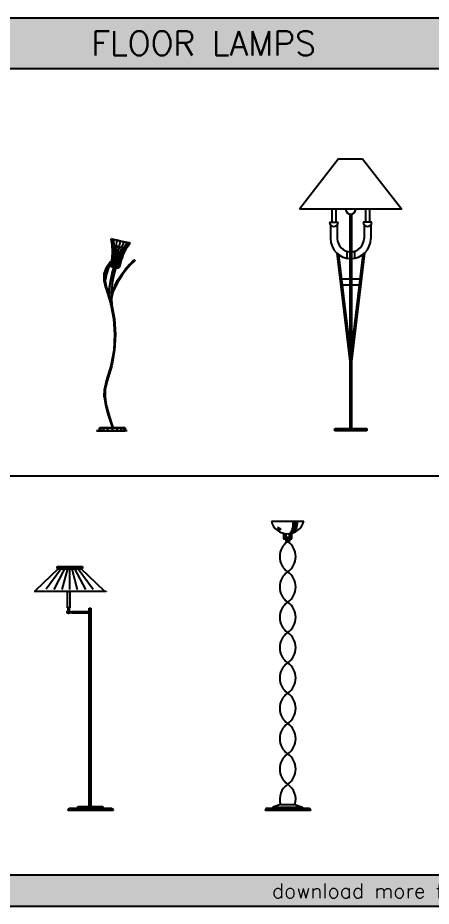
# Model space of a CAD drawing. Header units: millimetres. Extents: x 205 to 11086, y 11313 to 17168.
# Drawn here: x 4715 to 7442, y 11313 to 17168 of the extents above; entities that cross this region are included whole.
import ezdxf

# ---------------------------------------------------------------- set-up
doc = ezdxf.new("R2010")
doc.units = ezdxf.units.MM
doc.layers.add('www.cad-blocks.net', color=7, linetype='Continuous')
doc.styles.add('DIM_FONT', font='SIMPLEX.shx', dxfattribs={"width": 0.8})
doc.styles.get("Standard").update_dxf_attribs({"font": 'arial.ttf'})

# ---------------------------------------------------------------- blocks, each defined once
blk = doc.blocks.new('A$C62737E04')
for p, q in [((96.4, 1264.3), (101.2, 1263.2)), ((101.2, 1263.2), (96.4, 1264.3)), ((104, 1222.4), (96.4, 1264.3)), ((104, 1222.4), (96.4, 1264.3)), ((101.2, 1263.2), (114.8, 1260.3)), ((114.8, 1260.3), (101.2, 1263.2)), ((107.5, 1221.7), (101.2, 1263.2)), ((107.5, 1221.7), (101.2, 1263.2)), ((107.5, 1221.7), (101.2, 1263.2)), ((107.5, 1221.7), (101.2, 1263.2)), ((114.8, 1260.3), (135, 1255.9)), ((135, 1255.9), (114.8, 1260.3)), ((117.7, 1219.5), (114.8, 1260.3)), ((117.7, 1219.5), (114.8, 1260.3)), ((117.7, 1219.5), (114.8, 1260.3)), ((117.7, 1219.5), (114.8, 1260.3)), ((132.7, 1216.2), (135, 1255.9)), ((132.7, 1216.2), (135, 1255.9)), ((132.7, 1216.2), (135, 1255.9)), ((132.7, 1216.2), (135, 1255.9)), ((135, 1255.9), (158.9, 1250.7)), ((158.9, 1250.7), (135, 1255.9)), ((150.5, 1212.2), (158.9, 1250.7)), ((150.5, 1212.2), (158.9, 1250.7)), ((150.5, 1212.2), (158.9, 1250.7)), ((150.5, 1212.2), (158.9, 1250.7)), ((158.9, 1250.7), (182.8, 1245.5)), ((182.8, 1245.5), (158.9, 1250.7)), ((168.4, 1208.4), (182.8, 1245.5)), ((168.4, 1208.4), (182.8, 1245.5)), ((168.4, 1208.4), (182.8, 1245.5)), ((168.4, 1208.4), (182.8, 1245.5)), ((182.8, 1245.5), (203.1, 1241)), ((203.1, 1241), (182.8, 1245.5)), ((183.4, 1205.1), (203.1, 1241)), ((183.4, 1205.1), (203.1, 1241)), ((183.4, 1205.1), (203.1, 1241)), ((183.4, 1205.1), (203.1, 1241)), ((193.5, 1202.9), (216.6, 1238.1)), ((193.5, 1202.9), (216.6, 1238.1)), ((193.5, 1202.9), (216.6, 1238.1)), ((193.5, 1202.9), (216.6, 1238.1)), ((197.1, 1202.2), (221.4, 1237.1)), ((197.1, 1202.2), (221.4, 1237.1)), ((203.1, 1241), (216.6, 1238.1)), ((216.6, 1238.1), (203.1, 1241)), ((216.6, 1238.1), (221.4, 1237.1)), ((221.4, 1237.1), (216.6, 1238.1)), ((103.3, 1137.4), (106.3, 1179.9)), ((106.3, 1179.9), (103.3, 1137.4)), ((104, 1222.4), (107.5, 1221.7)), ((104, 1222.4), (107.5, 1221.7)), ((104, 1222.4), (107.5, 1221.7)), ((107.5, 1221.7), (104, 1222.4)), ((106.3, 1179.9), (104, 1222.4)), ((104, 1222.4), (106.3, 1179.9)), ((105.5, 1137), (109, 1179.3)), ((109, 1179.3), (105.5, 1137)), ((105.5, 1137), (109, 1179.3)), ((109, 1179.3), (105.5, 1137)), ((109, 1179.3), (106.3, 1179.9)), ((106.3, 1179.9), (109, 1179.3)), ((106.3, 1179.9), (109, 1179.3)), ((109, 1179.3), (106.3, 1179.9)), ((117.7, 1219.5), (107.5, 1221.7)), ((107.5, 1221.7), (117.7, 1219.5)), ((107.5, 1221.7), (117.7, 1219.5)), ((117.7, 1219.5), (107.5, 1221.7)), ((109, 1179.3), (107.5, 1221.7)), ((107.5, 1221.7), (109, 1179.3)), ((109, 1179.3), (107.5, 1221.7)), ((107.5, 1221.7), (109, 1179.3)), ((116.7, 1177.6), (109, 1179.3)), ((109, 1179.3), (116.7, 1177.6)), ((109, 1179.3), (116.7, 1177.6)), ((116.7, 1177.6), (109, 1179.3)), ((111.9, 1135.5), (116.7, 1177.6)), ((116.7, 1177.6), (111.9, 1135.5)), ((111.9, 1135.5), (116.7, 1177.6)), ((116.7, 1177.6), (111.9, 1135.5)), ((116.7, 1177.6), (117.7, 1219.5)), ((117.7, 1219.5), (116.7, 1177.6)), ((116.7, 1177.6), (117.7, 1219.5)), ((117.7, 1219.5), (116.7, 1177.6)), ((128.3, 1175.1), (116.7, 1177.6)), ((116.7, 1177.6), (128.3, 1175.1)), ((116.7, 1177.6), (128.3, 1175.1)), ((128.3, 1175.1), (116.7, 1177.6)), ((132.7, 1216.2), (117.7, 1219.5)), ((117.7, 1219.5), (132.7, 1216.2)), ((117.7, 1219.5), (132.7, 1216.2)), ((132.7, 1216.2), (117.7, 1219.5)), ((121.5, 1133.4), (128.3, 1175.1)), ((128.3, 1175.1), (121.5, 1133.4)), ((121.5, 1133.4), (128.3, 1175.1)), ((128.3, 1175.1), (121.5, 1133.4)), ((128.3, 1175.1), (132.7, 1216.2)), ((132.7, 1216.2), (128.3, 1175.1)), ((128.3, 1175.1), (132.7, 1216.2)), ((132.7, 1216.2), (128.3, 1175.1)), ((141.8, 1172.1), (128.3, 1175.1)), ((128.3, 1175.1), (141.8, 1172.1)), ((128.3, 1175.1), (141.8, 1172.1)), ((141.8, 1172.1), (128.3, 1175.1)), ((150.5, 1212.2), (132.7, 1216.2)), ((132.7, 1216.2), (150.5, 1212.2)), ((132.7, 1216.2), (150.5, 1212.2)), ((150.5, 1212.2), (132.7, 1216.2)), ((132.8, 1130.9), (141.8, 1172.1)), ((141.8, 1172.1), (132.8, 1130.9)), ((132.8, 1130.9), (141.8, 1172.1)), ((141.8, 1172.1), (132.8, 1130.9)), ((141.8, 1172.1), (150.5, 1212.2)), ((150.5, 1212.2), (141.8, 1172.1)), ((141.8, 1172.1), (150.5, 1212.2)), ((150.5, 1212.2), (141.8, 1172.1)), ((155.4, 1169.2), (141.8, 1172.1)), ((141.8, 1172.1), (155.4, 1169.2)), ((141.8, 1172.1), (155.4, 1169.2)), ((155.4, 1169.2), (141.8, 1172.1)), ((168.4, 1208.4), (150.5, 1212.2)), ((150.5, 1212.2), (168.4, 1208.4)), ((150.5, 1212.2), (168.4, 1208.4)), ((168.4, 1208.4), (150.5, 1212.2)), ((155.4, 1169.2), (168.4, 1208.4)), ((168.4, 1208.4), (155.4, 1169.2)), ((155.4, 1169.2), (168.4, 1208.4)), ((168.4, 1208.4), (155.4, 1169.2)), ((166.9, 1166.7), (183.4, 1205.1)), ((183.4, 1205.1), (166.9, 1166.7)), ((166.9, 1166.7), (183.4, 1205.1)), ((183.4, 1205.1), (166.9, 1166.7)), ((183.4, 1205.1), (168.4, 1208.4)), ((168.4, 1208.4), (183.4, 1205.1)), ((183.4, 1205.1), (168.4, 1208.4)), ((183.4, 1205.1), (168.4, 1208.4)), ((174.6, 1164.9), (193.5, 1202.9)), ((193.5, 1202.9), (174.6, 1164.9)), ((174.6, 1164.9), (193.5, 1202.9)), ((193.5, 1202.9), (174.6, 1164.9)), ((197.1, 1202.2), (177.3, 1164.4)), ((177.3, 1164.4), (197.1, 1202.2)), ((193.5, 1202.9), (183.4, 1205.1)), ((183.4, 1205.1), (193.5, 1202.9)), ((193.5, 1202.9), (183.4, 1205.1)), ((193.5, 1202.9), (183.4, 1205.1)), ((197.1, 1202.2), (193.5, 1202.9)), ((193.5, 1202.9), (197.1, 1202.2)), ((197.1, 1202.2), (193.5, 1202.9)), ((197.1, 1202.2), (193.5, 1202.9)), ((90.6, 1112.1), (124, 1137.1)), ((124, 1137.1), (90.6, 1112.1)), ((93.5, 1108), (125.8, 1132.1)), ((125.8, 1132.1), (93.5, 1108)), ((94.9, 1095.6), (103.3, 1137.4)), ((103.3, 1137.4), (94.9, 1095.6)), ((97.1, 1095.2), (105.5, 1137)), ((105.5, 1137), (97.1, 1095.2)), ((97.1, 1095.2), (105.5, 1137)), ((105.5, 1137), (97.1, 1095.2)), ((134.9, 1137), (101.5, 1112.1)), ((101.5, 1112.1), (134.9, 1137)), ((105.5, 1137), (103.3, 1137.4)), ((103.3, 1137.4), (105.5, 1137)), ((103.3, 1137.4), (105.5, 1137)), ((105.5, 1137), (103.3, 1137.4)), ((103.4, 1093.8), (111.9, 1135.5)), ((111.9, 1135.5), (103.4, 1093.8)), ((103.4, 1093.8), (111.9, 1135.5)), ((111.9, 1135.5), (103.4, 1093.8)), ((104.5, 1107.9), (136.7, 1132.1)), ((136.7, 1132.1), (104.5, 1107.9)), ((111.9, 1135.5), (105.5, 1137)), ((105.5, 1137), (111.9, 1135.5)), ((105.5, 1137), (111.9, 1135.5)), ((111.9, 1135.5), (105.5, 1137)), ((121.5, 1133.4), (111.9, 1135.5)), ((111.9, 1135.5), (121.5, 1133.4)), ((111.9, 1135.5), (121.5, 1133.4)), ((121.5, 1133.4), (111.9, 1135.5)), ((112.7, 1091.8), (121.5, 1133.4)), ((121.5, 1133.4), (112.7, 1091.8)), ((112.7, 1091.8), (121.5, 1133.4)), ((121.5, 1133.4), (112.7, 1091.8)), ((132.8, 1130.9), (121.5, 1133.4)), ((121.5, 1133.4), (132.8, 1130.9)), ((121.5, 1133.4), (132.8, 1130.9)), ((132.8, 1130.9), (121.5, 1133.4)), ((123.8, 1089.4), (132.8, 1130.9)), ((132.8, 1130.9), (123.8, 1089.4)), ((123.8, 1089.4), (132.8, 1130.9)), ((132.8, 1130.9), (123.8, 1089.4)), ((124, 1137.1), (164.1, 1149)), ((164.1, 1149), (124, 1137.1)), ((134.9, 1137), (124, 1137.1)), ((124, 1137.1), (134.9, 1137)), ((124, 1137.1), (125.8, 1132.1)), ((125.8, 1132.1), (124, 1137.1)), ((125.8, 1132.1), (164.4, 1143.6)), ((164.4, 1143.6), (125.8, 1132.1)), ((125.8, 1132.1), (136.7, 1132.1)), ((136.7, 1132.1), (125.8, 1132.1)), ((144.1, 1128.5), (132.8, 1130.9)), ((132.8, 1130.9), (144.1, 1128.5)), ((132.8, 1130.9), (144.1, 1128.5)), ((144.1, 1128.5), (132.8, 1130.9)), ((134.8, 1087), (144.1, 1128.5)), ((144.1, 1128.5), (134.8, 1087)), ((134.8, 1087), (144.1, 1128.5)), ((144.1, 1128.5), (134.8, 1087)), ((175, 1148.9), (134.9, 1137)), ((134.9, 1137), (175, 1148.9)), ((136.7, 1132.1), (134.9, 1137)), ((136.7, 1132.1), (134.9, 1137)), ((136.7, 1132.1), (175.3, 1143.5)), ((175.3, 1143.5), (136.7, 1132.1)), ((144.1, 1128.5), (155.4, 1169.2)), ((155.4, 1169.2), (144.1, 1128.5)), ((144.1, 1128.5), (155.4, 1169.2)), ((155.4, 1169.2), (144.1, 1128.5)), ((153.8, 1126.4), (144.1, 1128.5)), ((144.1, 1128.5), (153.8, 1126.4)), ((144.1, 1128.5), (153.8, 1126.4)), ((153.8, 1126.4), (144.1, 1128.5)), ((144.1, 1084.9), (153.8, 1126.4)), ((153.8, 1126.4), (144.1, 1084.9)), ((144.1, 1084.9), (153.8, 1126.4)), ((153.8, 1126.4), (144.1, 1084.9)), ((150.4, 1083.6), (160.1, 1125)), ((160.1, 1125), (150.4, 1083.6)), ((150.4, 1083.6), (160.1, 1125)), ((160.1, 1125), (150.4, 1083.6)), ((162.4, 1124.5), (152.6, 1083)), ((152.6, 1083), (162.4, 1124.5)), ((153.8, 1126.4), (166.9, 1166.7)), ((166.9, 1166.7), (153.8, 1126.4)), ((153.8, 1126.4), (166.9, 1166.7)), ((166.9, 1166.7), (153.8, 1126.4)), ((160.1, 1125), (153.8, 1126.4)), ((153.8, 1126.4), (160.1, 1125)), ((153.8, 1126.4), (160.1, 1125)), ((160.1, 1125), (153.8, 1126.4)), ((166.9, 1166.7), (155.4, 1169.2)), ((155.4, 1169.2), (166.9, 1166.7)), ((155.4, 1169.2), (166.9, 1166.7)), ((166.9, 1166.7), (155.4, 1169.2)), ((160.1, 1125), (174.6, 1164.9)), ((174.6, 1164.9), (160.1, 1125)), ((160.1, 1125), (174.6, 1164.9)), ((174.6, 1164.9), (160.1, 1125)), ((162.4, 1124.5), (160.1, 1125)), ((160.1, 1125), (162.4, 1124.5)), ((160.1, 1125), (162.4, 1124.5)), ((162.4, 1124.5), (160.1, 1125)), ((177.3, 1164.4), (162.4, 1124.5)), ((162.4, 1124.5), (177.3, 1164.4)), ((175, 1148.9), (164.1, 1149)), ((164.1, 1149), (175, 1148.9)), ((164.1, 1149), (164.4, 1143.6)), ((164.1, 1149), (164.4, 1143.6)), ((164.4, 1143.6), (175.3, 1143.5)), ((175.3, 1143.5), (164.4, 1143.6)), ((174.6, 1164.9), (166.9, 1166.7)), ((166.9, 1166.7), (174.6, 1164.9)), ((166.9, 1166.7), (174.6, 1164.9)), ((174.6, 1164.9), (166.9, 1166.7)), ((177.3, 1164.4), (174.6, 1164.9)), ((174.6, 1164.9), (177.3, 1164.4)), ((174.6, 1164.9), (177.3, 1164.4)), ((177.3, 1164.4), (174.6, 1164.9)), ((175.3, 1143.5), (175, 1148.9)), ((175.3, 1143.5), (175, 1148.9)), ((217.3, 1095.4), (247.7, 1125.9)), ((252.5, 1121.2), (222.4, 1090.9)), ((247.7, 1125.9), (248, 1125.6)), ((248, 1125.6), (247.7, 1125.9)), ((248, 1125.6), (248.9, 1124.7)), ((248.9, 1124.7), (248, 1125.6)), ((248.9, 1124.7), (250.1, 1123.6)), ((250.1, 1123.6), (248.9, 1124.7)), ((250.1, 1123.6), (251.3, 1122.3)), ((251.3, 1122.3), (250.1, 1123.6)), ((251.3, 1122.3), (252.1, 1121.5)), ((252.1, 1121.5), (251.3, 1122.3)), ((252.5, 1121.2), (252.1, 1121.5)), ((252.1, 1121.5), (252.5, 1121.2)), ((50, 1034.7), (65.4, 1077)), ((65.4, 1077), (50, 1034.7)), ((54.3, 1033.3), (69.3, 1074.1)), ((69.3, 1074.1), (54.3, 1033.3)), ((76.4, 1076.9), (61, 1034.6)), ((61, 1034.6), (76.4, 1076.9)), ((65.3, 1033.3), (80.2, 1074.1)), ((80.2, 1074.1), (65.3, 1033.3)), ((65.4, 1077), (90.6, 1112.1)), ((90.6, 1112.1), (65.4, 1077)), ((65.4, 1077), (69.3, 1074.1)), ((76.4, 1076.9), (65.4, 1077)), ((69.3, 1074.1), (65.4, 1077)), ((65.4, 1077), (76.4, 1076.9)), ((69.3, 1074.1), (93.5, 1108)), ((93.5, 1108), (69.3, 1074.1)), ((69.3, 1074.1), (80.2, 1074.1)), ((80.2, 1074.1), (69.3, 1074.1)), ((101.5, 1112.1), (76.4, 1076.9)), ((76.4, 1076.9), (101.5, 1112.1)), ((80.2, 1074.1), (76.4, 1076.9)), ((76.4, 1076.9), (80.2, 1074.1)), ((80.2, 1074.1), (104.5, 1107.9)), ((104.5, 1107.9), (80.2, 1074.1)), ((90.6, 1112.1), (93.5, 1108)), ((101.5, 1112.1), (90.6, 1112.1)), ((93.5, 1108), (90.6, 1112.1)), ((90.6, 1112.1), (101.5, 1112.1)), ((93.5, 1108), (104.5, 1107.9)), ((104.5, 1107.9), (93.5, 1108)), ((94.7, 1090.7), (94.9, 1095.6)), ((94.9, 1095.6), (94.7, 1090.7)), ((96.7, 1090.3), (94.7, 1090.7)), ((96.2, 1086.2), (94.7, 1090.7)), ((94.7, 1090.7), (96.7, 1090.3)), ((94.7, 1090.7), (96.7, 1090.3)), ((94.7, 1090.7), (96.2, 1086.2)), ((96.7, 1090.3), (94.7, 1090.7)), ((97.1, 1095.2), (94.9, 1095.6)), ((94.9, 1095.6), (97.1, 1095.2)), ((94.9, 1095.6), (97.1, 1095.2)), ((97.1, 1095.2), (94.9, 1095.6)), ((98.2, 1085.7), (96.2, 1086.2)), ((99.5, 1082.5), (96.2, 1086.2)), ((96.2, 1086.2), (98.2, 1085.7)), ((96.2, 1086.2), (98.2, 1085.7)), ((96.2, 1086.2), (99.5, 1082.5)), ((98.2, 1085.7), (96.2, 1086.2)), ((96.7, 1090.3), (97.1, 1095.2)), ((97.1, 1095.2), (96.7, 1090.3)), ((96.7, 1090.3), (97.1, 1095.2)), ((97.1, 1095.2), (96.7, 1090.3)), ((102.9, 1089), (96.7, 1090.3)), ((98.2, 1085.7), (96.7, 1090.3)), ((96.7, 1090.3), (102.9, 1089)), ((96.7, 1090.3), (98.2, 1085.7)), ((98.2, 1085.7), (96.7, 1090.3)), ((96.7, 1090.3), (102.9, 1089)), ((96.7, 1090.3), (98.2, 1085.7)), ((102.9, 1089), (96.7, 1090.3)), ((103.4, 1093.8), (97.1, 1095.2)), ((97.1, 1095.2), (103.4, 1093.8)), ((97.1, 1095.2), (103.4, 1093.8)), ((103.4, 1093.8), (97.1, 1095.2)), ((103.8, 1084.5), (98.2, 1085.7)), ((101.2, 1082.2), (98.2, 1085.7)), ((98.2, 1085.7), (103.8, 1084.5)), ((98.2, 1085.7), (101.2, 1082.2)), ((101.2, 1082.2), (98.2, 1085.7)), ((98.2, 1085.7), (103.8, 1084.5)), ((98.2, 1085.7), (101.2, 1082.2)), ((103.8, 1084.5), (98.2, 1085.7)), ((101.2, 1082.2), (99.5, 1082.5)), ((104, 1080.6), (99.5, 1082.5)), ((99.5, 1082.5), (101.2, 1082.2)), ((99.5, 1082.5), (101.2, 1082.2)), ((99.5, 1082.5), (104, 1080.6)), ((101.2, 1082.2), (99.5, 1082.5)), ((106, 1081.2), (101.2, 1082.2)), ((105.3, 1080.2), (101.2, 1082.2)), ((101.2, 1082.2), (106, 1081.2)), ((101.2, 1082.2), (105.3, 1080.2)), ((105.3, 1080.2), (101.2, 1082.2)), ((101.2, 1082.2), (106, 1081.2)), ((101.2, 1082.2), (105.3, 1080.2)), ((106, 1081.2), (101.2, 1082.2)), ((104.5, 1107.9), (101.5, 1112.1)), ((104.5, 1107.9), (101.5, 1112.1)), ((102.9, 1089), (103.4, 1093.8)), ((103.4, 1093.8), (102.9, 1089)), ((102.9, 1089), (103.4, 1093.8)), ((103.4, 1093.8), (102.9, 1089)), ((112, 1087), (102.9, 1089)), ((102.9, 1089), (112, 1087)), ((102.9, 1089), (112, 1087)), ((112, 1087), (102.9, 1089)), ((103.8, 1084.5), (102.9, 1089)), ((102.9, 1089), (103.8, 1084.5)), ((103.8, 1084.5), (102.9, 1089)), ((102.9, 1089), (103.8, 1084.5)), ((112.7, 1091.8), (103.4, 1093.8)), ((103.4, 1093.8), (112.7, 1091.8)), ((103.4, 1093.8), (112.7, 1091.8)), ((112.7, 1091.8), (103.4, 1093.8)), ((112.1, 1082.7), (103.8, 1084.5)), ((103.8, 1084.5), (112.1, 1082.7)), ((103.8, 1084.5), (112.1, 1082.7)), ((112.1, 1082.7), (103.8, 1084.5)), ((106, 1081.2), (103.8, 1084.5)), ((103.8, 1084.5), (106, 1081.2)), ((106, 1081.2), (103.8, 1084.5)), ((103.8, 1084.5), (106, 1081.2)), ((104, 1080.6), (121.2, 1077.4)), ((105.3, 1080.2), (104, 1080.6)), ((105.3, 1080.2), (104, 1080.6)), ((104, 1080.6), (105.3, 1080.2)), ((105.3, 1080.2), (104, 1080.6)), ((104.1, 1039.6), (119.5, 1092.4)), ((119.5, 1092.4), (104.1, 1039.6)), ((104.9, 1039.5), (120.5, 1092.1)), ((120.5, 1092.1), (104.9, 1039.5)), ((104.9, 1039.5), (120.5, 1092.1)), ((120.5, 1092.1), (104.9, 1039.5)), ((105.3, 1080.2), (121.2, 1077.4)), ((105.3, 1080.2), (121.2, 1077.4)), ((109, 1079.5), (105.3, 1080.2)), ((109, 1079.5), (105.3, 1080.2)), ((105.3, 1080.2), (109, 1079.5)), ((109, 1079.5), (105.3, 1080.2)), ((112.9, 1079.6), (106, 1081.2)), ((106, 1081.2), (112.9, 1079.6)), ((106, 1081.2), (112.9, 1079.6)), ((112.9, 1079.6), (106, 1081.2)), ((109, 1079.5), (106, 1081.2)), ((106, 1081.2), (109, 1079.5)), ((109, 1079.5), (106, 1081.2)), ((106, 1081.2), (109, 1079.5)), ((107.4, 1039), (122.8, 1091.4)), ((122.8, 1091.4), (107.4, 1039)), ((107.4, 1039), (122.8, 1091.4)), ((122.8, 1091.4), (107.4, 1039)), ((114.5, 1078.3), (109, 1079.5)), ((109, 1079.5), (121.2, 1077.4)), ((114.5, 1078.3), (109, 1079.5)), ((109, 1079.5), (121.2, 1077.4)), ((109, 1079.5), (114.5, 1078.3)), ((114.5, 1078.3), (109, 1079.5)), ((110.6, 1038.3), (126, 1090.5)), ((126, 1090.5), (110.6, 1038.3)), ((110.6, 1038.3), (126, 1090.5)), ((126, 1090.5), (110.6, 1038.3)), ((112, 1087), (112.7, 1091.8)), ((112.7, 1091.8), (112, 1087)), ((112, 1087), (112.7, 1091.8)), ((112.7, 1091.8), (112, 1087)), ((122.8, 1084.6), (112, 1087)), ((112.1, 1082.7), (112, 1087)), ((112, 1087), (122.8, 1084.6)), ((112, 1087), (112.1, 1082.7)), ((112.1, 1082.7), (112, 1087)), ((112, 1087), (122.8, 1084.6)), ((112, 1087), (112.1, 1082.7)), ((122.8, 1084.6), (112, 1087)), ((121.8, 1080.6), (112.1, 1082.7)), ((112.9, 1079.6), (112.1, 1082.7)), ((112.1, 1082.7), (121.8, 1080.6)), ((112.1, 1082.7), (112.9, 1079.6)), ((112.9, 1079.6), (112.1, 1082.7)), ((112.1, 1082.7), (121.8, 1080.6)), ((112.1, 1082.7), (112.9, 1079.6)), ((121.8, 1080.6), (112.1, 1082.7)), ((123.8, 1089.4), (112.7, 1091.8)), ((112.7, 1091.8), (123.8, 1089.4)), ((112.7, 1091.8), (123.8, 1089.4)), ((123.8, 1089.4), (112.7, 1091.8)), ((121.2, 1077.9), (112.9, 1079.6)), ((114.5, 1078.3), (112.9, 1079.6)), ((112.9, 1079.6), (121.2, 1077.9)), ((112.9, 1079.6), (114.5, 1078.3)), ((114.5, 1078.3), (112.9, 1079.6)), ((112.9, 1079.6), (121.2, 1077.9)), ((112.9, 1079.6), (114.5, 1078.3)), ((121.2, 1077.9), (112.9, 1079.6)), ((113.9, 1037.5), (129.2, 1089.5)), ((129.2, 1089.5), (113.9, 1037.5)), ((113.9, 1037.5), (129.2, 1089.5)), ((129.2, 1089.5), (113.9, 1037.5)), ((121, 1076.8), (114.5, 1078.3)), ((121.2, 1077.4), (114.5, 1078.3)), ((114.5, 1078.3), (121, 1076.8)), ((114.5, 1078.3), (121.2, 1077.4)), ((114.5, 1078.3), (121, 1076.8)), ((121, 1076.8), (114.5, 1078.3)), ((131.6, 1088.8), (116.3, 1037)), ((116.3, 1037), (131.6, 1088.8)), ((131.6, 1088.8), (116.3, 1037)), ((116.3, 1037), (131.6, 1088.8)), ((117.2, 1036.8), (132.4, 1088.5)), ((132.4, 1088.5), (117.2, 1036.8)), ((119.5, 1092.4), (120.5, 1092.1)), ((120.5, 1092.1), (119.5, 1092.4)), ((120.5, 1092.1), (122.8, 1091.4)), ((122.8, 1091.4), (120.5, 1092.1)), ((121, 1076.8), (121.2, 1077.9)), ((121.2, 1077.9), (121, 1076.8)), ((121, 1076.8), (121.2, 1077.9)), ((121.2, 1077.9), (121, 1076.8)), ((121, 1076.8), (121.2, 1077.4)), ((121.2, 1077.4), (121, 1076.8)), ((121.2, 1077.4), (121, 1076.8)), ((127.5, 1075.5), (121, 1076.8)), ((121, 1076.8), (127.5, 1075.5)), ((121, 1076.8), (127.5, 1075.5)), ((127.5, 1075.5), (121, 1076.8)), ((121.2, 1077.9), (121.8, 1080.6)), ((121.8, 1080.6), (121.2, 1077.9)), ((121.2, 1077.9), (121.8, 1080.6)), ((121.8, 1080.6), (121.2, 1077.9)), ((121.2, 1077.9), (121.2, 1077.4)), ((121.2, 1077.9), (121.2, 1077.4)), ((129.5, 1076), (121.2, 1077.9)), ((121.2, 1077.9), (129.5, 1076)), ((121.2, 1077.9), (129.5, 1076)), ((129.5, 1076), (121.2, 1077.9)), ((136.8, 1073.4), (121.2, 1077.4)), ((133, 1074.2), (121.2, 1077.4)), ((127.5, 1075.5), (121.2, 1077.4)), ((121.2, 1077.4), (127.5, 1075.5)), ((133, 1074.2), (121.2, 1077.4)), ((136.8, 1073.4), (121.2, 1077.4)), ((138, 1073.2), (121.2, 1077.4)), ((121.8, 1080.6), (122.8, 1084.6)), ((122.8, 1084.6), (121.8, 1080.6)), ((121.8, 1080.6), (122.8, 1084.6)), ((122.8, 1084.6), (121.8, 1080.6)), ((131.7, 1078.5), (121.8, 1080.6)), ((121.8, 1080.6), (131.7, 1078.5)), ((121.8, 1080.6), (131.7, 1078.5)), ((131.7, 1078.5), (121.8, 1080.6)), ((122.8, 1091.4), (126, 1090.5)), ((126, 1090.5), (122.8, 1091.4)), ((122.8, 1084.6), (123.8, 1089.4)), ((123.8, 1089.4), (122.8, 1084.6)), ((122.8, 1084.6), (123.8, 1089.4)), ((123.8, 1089.4), (122.8, 1084.6)), ((133.4, 1082.3), (122.8, 1084.6)), ((122.8, 1084.6), (133.4, 1082.3)), ((122.8, 1084.6), (133.4, 1082.3)), ((133.4, 1082.3), (122.8, 1084.6)), ((134.8, 1087), (123.8, 1089.4)), ((123.8, 1089.4), (134.8, 1087)), ((123.8, 1089.4), (134.8, 1087)), ((134.8, 1087), (123.8, 1089.4)), ((126, 1090.5), (129.2, 1089.5)), ((129.2, 1089.5), (126, 1090.5)), ((127.5, 1075.5), (129.5, 1076)), ((129.5, 1076), (127.5, 1075.5)), ((127.5, 1075.5), (129.5, 1076)), ((129.5, 1076), (127.5, 1075.5)), ((133, 1074.2), (127.5, 1075.5)), ((127.5, 1075.5), (133, 1074.2)), ((127.5, 1075.5), (133, 1074.2)), ((127.5, 1075.5), (133, 1074.2)), ((129.2, 1089.5), (131.6, 1088.8)), ((131.6, 1088.8), (129.2, 1089.5)), ((129.5, 1076), (131.7, 1078.5)), ((131.7, 1078.5), (129.5, 1076)), ((129.5, 1076), (131.7, 1078.5)), ((131.7, 1078.5), (129.5, 1076)), ((136.5, 1074.5), (129.5, 1076)), ((129.5, 1076), (136.5, 1074.5)), ((129.5, 1076), (136.5, 1074.5)), ((136.5, 1074.5), (129.5, 1076)), ((132.4, 1088.5), (131.6, 1088.8)), ((131.6, 1088.8), (132.4, 1088.5)), ((131.7, 1078.5), (133.4, 1082.3)), ((133.4, 1082.3), (131.7, 1078.5)), ((131.7, 1078.5), (133.4, 1082.3)), ((133.4, 1082.3), (131.7, 1078.5)), ((140, 1076.6), (131.7, 1078.5)), ((131.7, 1078.5), (140, 1076.6)), ((131.7, 1078.5), (140, 1076.6)), ((140, 1076.6), (131.7, 1078.5)), ((133, 1074.2), (136.5, 1074.5)), ((136.5, 1074.5), (133, 1074.2)), ((133, 1074.2), (136.5, 1074.5)), ((136.5, 1074.5), (133, 1074.2)), ((136.8, 1073.4), (133, 1074.2)), ((133, 1074.2), (136.8, 1073.4)), ((133, 1074.2), (136.8, 1073.4)), ((133, 1074.2), (136.8, 1073.4)), ((133.4, 1082.3), (134.8, 1087)), ((134.8, 1087), (133.4, 1082.3)), ((133.4, 1082.3), (134.8, 1087)), ((134.8, 1087), (133.4, 1082.3)), ((142.6, 1080.3), (133.4, 1082.3)), ((133.4, 1082.3), (142.6, 1080.3)), ((133.4, 1082.3), (142.6, 1080.3)), ((142.6, 1080.3), (133.4, 1082.3)), ((144.1, 1084.9), (134.8, 1087)), ((134.8, 1087), (144.1, 1084.9)), ((134.8, 1087), (144.1, 1084.9)), ((144.1, 1084.9), (134.8, 1087)), ((136.5, 1074.5), (140, 1076.6)), ((140, 1076.6), (136.5, 1074.5)), ((136.5, 1074.5), (140, 1076.6)), ((140, 1076.6), (136.5, 1074.5)), ((141.3, 1073.5), (136.5, 1074.5)), ((136.5, 1074.5), (141.3, 1073.5)), ((136.5, 1074.5), (141.3, 1073.5)), ((141.3, 1073.5), (136.5, 1074.5)), ((136.5, 1074.5), (136.8, 1073.4)), ((136.8, 1073.4), (141.3, 1073.5)), ((141.3, 1073.5), (136.8, 1073.4)), ((136.8, 1073.4), (141.3, 1073.5)), ((141.3, 1073.5), (136.8, 1073.4)), ((138, 1073.2), (136.8, 1073.4)), ((136.8, 1073.4), (138, 1073.2)), ((136.8, 1073.4), (138, 1073.2)), ((136.8, 1073.4), (138, 1073.2)), ((142.9, 1073.1), (138, 1073.2)), ((138, 1073.2), (142.9, 1073.1)), ((140, 1076.6), (142.6, 1080.3)), ((142.6, 1080.3), (140, 1076.6)), ((140, 1076.6), (142.6, 1080.3)), ((142.6, 1080.3), (140, 1076.6)), ((145.5, 1075.5), (140, 1076.6)), ((140, 1076.6), (145.5, 1075.5)), ((140, 1076.6), (145.5, 1075.5)), ((145.5, 1075.5), (140, 1076.6)), ((141.3, 1073.5), (145.5, 1075.5)), ((145.5, 1075.5), (141.3, 1073.5)), ((141.3, 1073.5), (145.5, 1075.5)), ((145.5, 1075.5), (141.3, 1073.5)), ((142.9, 1073.1), (141.3, 1073.5)), ((141.3, 1073.5), (142.9, 1073.1)), ((141.3, 1073.5), (142.9, 1073.1)), ((142.9, 1073.1), (141.3, 1073.5)), ((142.6, 1080.3), (144.1, 1084.9)), ((144.1, 1084.9), (142.6, 1080.3)), ((142.6, 1080.3), (144.1, 1084.9)), ((144.1, 1084.9), (142.6, 1080.3)), ((148.7, 1079), (142.6, 1080.3)), ((142.6, 1080.3), (148.7, 1079)), ((142.6, 1080.3), (148.7, 1079)), ((148.7, 1079), (142.6, 1080.3)), ((147.4, 1075.1), (142.9, 1073.1)), ((142.9, 1073.1), (147.4, 1075.1)), ((150.4, 1083.6), (144.1, 1084.9)), ((144.1, 1084.9), (150.4, 1083.6)), ((144.1, 1084.9), (150.4, 1083.6)), ((150.4, 1083.6), (144.1, 1084.9)), ((145.5, 1075.5), (148.7, 1079)), ((148.7, 1079), (145.5, 1075.5)), ((145.5, 1075.5), (148.7, 1079)), ((148.7, 1079), (145.5, 1075.5)), ((147.4, 1075.1), (145.5, 1075.5)), ((145.5, 1075.5), (147.4, 1075.1)), ((145.5, 1075.5), (147.4, 1075.1)), ((147.4, 1075.1), (145.5, 1075.5)), ((150.9, 1078.5), (147.4, 1075.1)), ((147.4, 1075.1), (150.9, 1078.5)), ((148.7, 1079), (150.4, 1083.6)), ((150.4, 1083.6), (148.7, 1079)), ((148.7, 1079), (150.4, 1083.6)), ((150.4, 1083.6), (148.7, 1079)), ((150.9, 1078.5), (148.7, 1079)), ((148.7, 1079), (150.9, 1078.5)), ((148.7, 1079), (150.9, 1078.5)), ((150.9, 1078.5), (148.7, 1079)), ((152.6, 1083), (150.4, 1083.6)), ((150.4, 1083.6), (152.6, 1083)), ((150.4, 1083.6), (152.6, 1083)), ((152.6, 1083), (150.4, 1083.6)), ((152.6, 1083), (150.9, 1078.5)), ((150.9, 1078.5), (152.6, 1083)), ((163.3, 1028.2), (189.3, 1062.6)), ((194.1, 1059), (168.9, 1024.6)), ((217.3, 1095.4), (189.1, 1062.7)), ((222.4, 1090.9), (194.5, 1058.7)), ((51.8, 988.1), (50, 1034.7)), ((50, 1034.7), (54.3, 1033.3)), ((61, 1034.6), (50, 1034.7)), ((50, 1034.7), (51.8, 988.1)), ((54.3, 1033.3), (50, 1034.7)), ((50, 1034.7), (61, 1034.6)), ((61, 1034.6), (51.8, 988.1)), ((51.8, 988.1), (61, 1034.6)), ((57.1, 988.3), (54.3, 1033.3)), ((54.3, 1033.3), (65.3, 1033.3)), ((54.3, 1033.3), (57.1, 988.3)), ((65.3, 1033.3), (54.3, 1033.3)), ((57.2, 988.3), (65.3, 1033.3)), ((65.3, 1033.3), (57.2, 988.3)), ((65.3, 1033.3), (61, 1034.6)), ((61, 1034.6), (65.3, 1033.3)), ((92.5, 986), (104.1, 1039.6)), ((104.1, 1039.6), (92.5, 986)), ((93.4, 985.8), (104.9, 1039.5)), ((104.9, 1039.5), (93.4, 985.8)), ((93.4, 985.8), (104.9, 1039.5)), ((104.9, 1039.5), (93.4, 985.8)), ((95.8, 985.5), (107.4, 1039)), ((107.4, 1039), (95.8, 985.5)), ((95.8, 985.5), (107.4, 1039)), ((107.4, 1039), (95.8, 985.5)), ((99.1, 985.1), (110.6, 1038.3)), ((110.6, 1038.3), (99.1, 985.1)), ((99.1, 985.1), (110.6, 1038.3)), ((110.6, 1038.3), (99.1, 985.1)), ((102.4, 984.5), (113.9, 1037.5)), ((113.9, 1037.5), (102.4, 984.5)), ((102.4, 984.5), (113.9, 1037.5)), ((113.9, 1037.5), (102.4, 984.5)), ((104.1, 1039.6), (104.9, 1039.5)), ((104.9, 1039.5), (104.1, 1039.6)), ((104.9, 1039.5), (104.1, 1039.6)), ((104.9, 1039.5), (104.1, 1039.6)), ((104.1, 1039.6), (104.9, 1039.5)), ((104.1, 1039.6), (104.9, 1039.5)), ((104.9, 1039.5), (107.4, 1039)), ((107.4, 1039), (104.9, 1039.5)), ((107.4, 1039), (104.9, 1039.5)), ((104.9, 1039.5), (107.4, 1039)), ((116.3, 1037), (104.9, 984.2)), ((104.9, 984.2), (116.3, 1037)), ((116.3, 1037), (104.9, 984.2)), ((104.9, 984.2), (116.3, 1037)), ((105.8, 984.1), (117.2, 1036.8)), ((117.2, 1036.8), (105.8, 984.1)), ((107.4, 1039), (110.6, 1038.3)), ((110.6, 1038.3), (107.4, 1039)), ((110.6, 1038.3), (107.4, 1039)), ((107.4, 1039), (110.6, 1038.3)), ((110.6, 1038.3), (113.9, 1037.5)), ((113.9, 1037.5), (110.6, 1038.3)), ((113.9, 1037.5), (110.6, 1038.3)), ((110.6, 1038.3), (113.9, 1037.5)), ((113.9, 1037.5), (116.3, 1037)), ((116.3, 1037), (113.9, 1037.5)), ((113.9, 1037.5), (116.3, 1037)), ((113.9, 1037.5), (116.3, 1037)), ((117.2, 1036.8), (116.3, 1037)), ((116.3, 1037), (117.2, 1036.8)), ((116.3, 1037), (117.2, 1036.8)), ((116.3, 1037), (117.2, 1036.8)), ((117.2, 1036.8), (116.3, 1037)), ((139.9, 992), (163.3, 1028.2)), ((168.9, 1024.6), (145.8, 988.7)), ((57.2, 988.3), (51.8, 988.1)), ((51.8, 988.1), (57.1, 988.3)), ((57.2, 988.3), (51.8, 988.1)), ((57.1, 988.3), (51.8, 988.1)), ((51.8, 988.1), (62, 940.4)), ((62, 940.3), (51.8, 988.1)), ((62, 940.4), (51.8, 988.1)), ((51.8, 988.1), (62, 940.3)), ((67.2, 941.7), (57.1, 988.3)), ((57.1, 988.3), (67.2, 941.7)), ((57.1, 988.3), (57.2, 988.3)), ((57.1, 988.3), (57.2, 988.3)), ((57.2, 988.3), (57.1, 988.3)), ((57.2, 988.3), (57.1, 988.3)), ((67.2, 941.7), (57.2, 988.3)), ((57.2, 988.3), (67.2, 941.7)), ((62, 940.3), (93.8, 840.2)), ((67.2, 941.7), (99, 841.6)), ((84.9, 931.6), (92.5, 986)), ((92.5, 986), (84.9, 931.6)), ((92.5, 986), (93.4, 985.8)), ((93.4, 985.8), (92.5, 986)), ((93.4, 985.8), (92.5, 986)), ((93.4, 985.8), (92.5, 986)), ((92.5, 986), (93.4, 985.8)), ((92.5, 986), (93.4, 985.8)), ((93.4, 985.8), (95.8, 985.5)), ((95.8, 985.5), (93.4, 985.8)), ((95.8, 985.5), (93.4, 985.8)), ((93.4, 985.8), (95.8, 985.5)), ((95.8, 985.5), (99.1, 985.1)), ((99.1, 985.1), (95.8, 985.5)), ((99.1, 985.1), (95.8, 985.5)), ((95.8, 985.5), (99.1, 985.1)), ((105.8, 984.1), (98.3, 930.6)), ((99.1, 985.1), (102.4, 984.5)), ((102.4, 984.5), (99.1, 985.1)), ((102.4, 984.5), (99.1, 985.1)), ((99.1, 985.1), (102.4, 984.5)), ((119.1, 954.2), (101, 914.6)), ((102.4, 984.5), (104.9, 984.2)), ((104.9, 984.2), (102.4, 984.5)), ((102.4, 984.5), (104.9, 984.2)), ((102.4, 984.5), (104.9, 984.2)), ((105.8, 984.1), (104.9, 984.2)), ((104.9, 984.2), (105.8, 984.1)), ((104.9, 984.2), (105.8, 984.1)), ((104.9, 984.2), (105.8, 984.1)), ((105.8, 984.1), (104.9, 984.2)), ((125.2, 951.4), (107.6, 913.1)), ((119.1, 954.2), (139.9, 992)), ((145.8, 988.7), (125.2, 951.4)), ((84.9, 931.6), (81.3, 877.2)), ((101, 914.6), (91.8, 871.7)), ((98.3, 930.6), (94.6, 876.3)), ((107.6, 913.1), (98.4, 872.5)), ((82.1, 877.1), (81.3, 877.2)), ((82.1, 877.1), (81.3, 877.2)), ((81.3, 877.2), (82.1, 877.1)), ((81.3, 877.2), (82.1, 877.1)), ((84.6, 877), (82.1, 877.1)), ((82.1, 877.1), (84.6, 877)), ((87.9, 876.8), (84.6, 877)), ((84.6, 877), (87.9, 876.8)), ((91.2, 876.5), (87.9, 876.8)), ((87.9, 876.8), (91.2, 876.5)), ((93.7, 876.4), (91.2, 876.5)), ((91.2, 876.5), (93.7, 876.4)), ((96, 829.2), (91.8, 871.7)), ((91.8, 871.7), (96, 829.2)), ((93.7, 876.4), (94.6, 876.3)), ((93.7, 876.4), (94.6, 876.3)), ((94.6, 876.3), (93.7, 876.4)), ((93.8, 840.2), (113, 738.1)), ((93.9, 840.2), (93.8, 840.2)), ((93.9, 840.2), (93.8, 840.2)), ((93.8, 840.2), (93.9, 840.2)), ((98.4, 872.5), (102.6, 830)), ((99, 841.6), (118.4, 738.7)), ((99, 841.6), (99.1, 841.6)), ((99, 841.6), (99.1, 841.6)), ((99.1, 841.6), (99, 841.6)), ((99.1, 841.6), (99, 841.6)), ((113, 738.1), (119.8, 634.7)), ((118.4, 738.7), (125.1, 634.7)), ((119.8, 634.7), (113.9, 531.3)), ((125.1, 634.7), (119.2, 530.6)), ((113.9, 531.3), (95.6, 429)), ((119.2, 530.6), (100.8, 427.7)), ((95.6, 429), (64.6, 328.7)), ((100.8, 427.7), (69.8, 327.2)), ((64.6, 328.7), (52.2, 276.6)), ((69.8, 327.2), (57.4, 276)), ((51.3, 223.3), (52.2, 276.6)), ((52.2, 276.6), (51.3, 223.3)), ((56.6, 223.6), (57.4, 276)), ((57.4, 276), (56.6, 223.6)), ((51.3, 223.3), (59.4, 169.5)), ((56.6, 223.6), (64.6, 170.6)), ((59.4, 169.5), (73.4, 115.7)), ((64.6, 170.6), (78.5, 117.2)), ((78.5, 117.2), (95.6, 64)), ((73.4, 115.7), (90.5, 62.3)), ((90.5, 62.3), (107.9, 10)), ((95.6, 64), (113, 11.6)), ((0, 0), (97.4, 0)), ((201.9, 0), (0, 0)), ((16.4, 0), (16.2, 0)), ((16.2, 0), (16.4, 0)), ((16.9, 0), (16.4, 0)), ((16.4, 0), (16.9, 0)), ((17.9, 0), (16.9, 0)), ((16.9, 0), (17.9, 0)), ((19.3, 0), (17.9, 0)), ((17.9, 0), (19.3, 0)), ((21, 0), (19.3, 0)), ((19.3, 0), (21, 0)), ((23.1, 0), (21, 0)), ((21, 0), (23.1, 0)), ((21.3, 0), (21.3, 20)), ((21.3, 0), (21.3, 20)), ((27.6, 20), (21.3, 20)), ((27.6, 20), (21.3, 20)), ((27.6, 20), (21.3, 20)), ((21.3, 20), (27.6, 20)), ((27.6, 0), (21.3, 0)), ((27.6, 0), (21.3, 0)), ((21.3, 0), (27.6, 0)), ((27.6, 0), (21.3, 0)), ((25.5, 0), (23.1, 0)), ((23.1, 0), (25.5, 0)), ((28.3, 0), (25.5, 0)), ((25.5, 0), (28.3, 0)), ((45.7, 20), (27.6, 20)), ((27.6, 20), (45.7, 20)), ((45.7, 20), (27.6, 20)), ((27.6, 20), (45.7, 20)), ((27.6, 0), (27.6, 20)), ((27.6, 20), (27.6, 0)), ((27.6, 0), (27.6, 20)), ((27.6, 0), (27.6, 20)), ((45.7, 0), (27.6, 0)), ((27.6, 0), (45.7, 0)), ((27.6, 0), (45.7, 0)), ((45.7, 0), (27.6, 0)), ((31.5, 0), (28.3, 0)), ((28.3, 0), (31.5, 0)), ((34.9, 0), (31.5, 0)), ((31.5, 0), (34.9, 0)), ((38.7, 0), (34.9, 0)), ((34.9, 0), (38.7, 0)), ((42.7, 0), (38.7, 0)), ((38.7, 0), (42.7, 0)), ((47, 0), (42.7, 0)), ((42.7, 0), (47, 0)), ((72.9, 20), (45.7, 20)), ((72.9, 20), (45.7, 20)), ((72.9, 20), (45.7, 20)), ((45.7, 20), (72.9, 20)), ((45.7, 0), (45.7, 20)), ((45.7, 20), (45.7, 0)), ((45.7, 0), (45.7, 20)), ((45.7, 20), (45.7, 0)), ((72.9, 0), (45.7, 0)), ((72.9, 0), (45.7, 0)), ((45.7, 0), (72.9, 0)), ((72.9, 0), (45.7, 0)), ((51.5, 0), (47, 0)), ((47, 0), (51.5, 0)), ((56.3, 0), (51.5, 0)), ((51.5, 0), (56.3, 0)), ((61.3, 0), (56.3, 0)), ((56.3, 0), (61.3, 0)), ((66.5, 0), (61.3, 0)), ((61.3, 0), (66.5, 0)), ((71.7, 0), (66.5, 0)), ((66.5, 0), (71.7, 0)), ((77.2, 0), (71.7, 0)), ((71.7, 0), (77.2, 0)), ((72.9, 0), (72.9, 20)), ((72.9, 0), (72.9, 20)), ((72.9, 0), (72.9, 20)), ((72.9, 20), (72.9, 0)), ((72.9, 20), (104.9, 20)), ((72.9, 20), (104.9, 20)), ((104.9, 20), (72.9, 20)), ((72.9, 20), (104.9, 20)), ((72.9, 0), (104.9, 0)), ((72.9, 0), (104.9, 0)), ((72.9, 0), (104.9, 0)), ((104.9, 0), (72.9, 0)), ((82.7, 0), (77.2, 0)), ((77.2, 0), (82.7, 0)), ((88.3, 0), (82.7, 0)), ((82.7, 0), (88.3, 0)), ((94, 0), (88.3, 0)), ((88.3, 0), (94, 0)), ((99.7, 0), (94, 0)), ((94, 0), (99.7, 0)), ((105.4, 0), (99.7, 0)), ((99.7, 0), (105.4, 0)), ((137, 20), (104.9, 20)), ((137, 20), (104.9, 20)), ((137, 20), (104.9, 20)), ((104.9, 20), (137, 20)), ((104.9, 0), (104.9, 20)), ((104.9, 20), (104.9, 0)), ((104.9, 0), (104.9, 20)), ((104.9, 20), (104.9, 0)), ((137, 0), (104.9, 0)), ((137, 0), (104.9, 0)), ((104.9, 0), (137, 0)), ((137, 0), (104.9, 0)), ((111.1, 0), (105.4, 0)), ((105.4, 0), (111.1, 0)), ((113.1, 11.6), (107.9, 10)), ((107.9, 10), (113, 11.6)), ((113.1, 11.6), (107.9, 10)), ((113, 11.6), (107.9, 10)), ((116.7, 0), (111.1, 0)), ((111.1, 0), (116.7, 0)), ((113, 11.6), (113.1, 11.6)), ((113, 11.6), (113.1, 11.6)), ((113, 11.6), (113.1, 11.6)), ((113.1, 11.6), (113, 11.6)), ((113.1, 11.6), (113, 11.6)), ((122.3, 0), (116.7, 0)), ((116.7, 0), (122.3, 0)), ((127.7, 0), (122.3, 0)), ((122.3, 0), (127.7, 0)), ((133, 0), (127.7, 0)), ((127.7, 0), (133, 0)), ((138.2, 0), (133, 0)), ((133, 0), (138.2, 0)), ((137, 20), (164.1, 20)), ((137, 20), (164.1, 20)), ((164.1, 20), (137, 20)), ((137, 20), (164.1, 20)), ((137, 0), (137, 20)), ((137, 20), (137, 0)), ((137, 0), (137, 20)), ((137, 0), (137, 20)), ((137, 0), (164.1, 0)), ((137, 0), (164.1, 0)), ((137, 0), (164.1, 0)), ((164.1, 0), (137, 0)), ((143.2, 0), (138.2, 0)), ((138.2, 0), (143.2, 0)), ((148, 0), (143.2, 0)), ((143.2, 0), (148, 0)), ((152.5, 0), (148, 0)), ((148, 0), (152.5, 0)), ((156.8, 0), (152.5, 0)), ((152.5, 0), (156.8, 0)), ((160.8, 0), (156.8, 0)), ((156.8, 0), (160.8, 0)), ((164.5, 0), (160.8, 0)), ((160.8, 0), (164.5, 0)), ((182.3, 20), (164.1, 20)), ((164.1, 20), (182.3, 20)), ((182.3, 20), (164.1, 20)), ((164.1, 20), (182.3, 20)), ((164.1, 0), (164.1, 20)), ((164.1, 20), (164.1, 0)), ((164.1, 0), (164.1, 20)), ((164.1, 20), (164.1, 0)), ((182.3, 0), (164.1, 0)), ((164.1, 0), (182.3, 0)), ((164.1, 0), (182.3, 0)), ((182.3, 0), (164.1, 0)), ((168.1, 0), (164.5, 0)), ((164.5, 0), (168.1, 0)), ((171.2, 0), (168.1, 0)), ((168.1, 0), (171.2, 0)), ((174, 0), (171.2, 0)), ((171.2, 0), (174, 0)), ((176.4, 0), (174, 0)), ((174, 0), (176.4, 0)), ((178.5, 0), (176.4, 0)), ((176.4, 0), (178.5, 0)), ((180.2, 0), (178.5, 0)), ((178.5, 0), (180.2, 0)), ((181.5, 0), (180.2, 0)), ((180.2, 0), (181.5, 0)), ((182.6, 0), (181.5, 0)), ((181.5, 0), (182.6, 0)), ((182.3, 20), (188.7, 20)), ((182.3, 20), (188.7, 20)), ((188.7, 20), (182.3, 20)), ((182.3, 20), (188.7, 20)), ((182.3, 0), (182.3, 20)), ((182.3, 0), (182.3, 20)), ((182.3, 0), (182.3, 20)), ((182.3, 20), (182.3, 0)), ((182.3, 0), (188.7, 0)), ((182.3, 0), (188.7, 0)), ((182.3, 0), (188.7, 0)), ((188.7, 0), (182.3, 0)), ((183.1, 0), (182.6, 0)), ((182.6, 0), (183.1, 0)), ((183.3, 0), (183.1, 0)), ((183.1, 0), (183.3, 0)), ((188.7, 0), (188.7, 20)), ((188.7, 20), (188.7, 0))]:
    blk.add_line(p, q)
blk = doc.blocks.new('A$C15E4697C')
for p, q in [((157, 1592), (7.7, 1449.4)), ((177, 1592), (77.6, 1459.1)), ((200.2, 1592), (128, 1457.7)), ((151.8, 1594.8), (151.8, 1607.4)), ((151.8, 1607.4), (318.3, 1607.4)), ((318.3, 1594.8), (151.8, 1594.8)), ((157, 1592), (308.9, 1592)), ((218.4, 1592), (182.6, 1457.7)), ((232.9, 1592), (232.9, 1457.7)), ((232.9, 1592), (232.9, 1457.7)), ((232.9, 1592), (232.9, 1457.7)), ((232.9, 1592), (232.9, 1457.7)), ((247.5, 1592), (283.3, 1457.7)), ((247.5, 1592), (283.3, 1457.7)), ((265.7, 1592), (337.9, 1457.7)), ((265.7, 1592), (337.9, 1457.7)), ((288.9, 1592), (388.3, 1459.1)), ((288.9, 1592), (388.3, 1459.1)), ((308.9, 1592), (458.2, 1449.4)), ((318.3, 1607.4), (318.3, 1594.8)), ((0, 1446), (473.3, 1446)), ((473.3, 1444.3), (0, 1444.3)), ((219.9, 1443.2), (233.7, 1443.2)), ((219.9, 1337), (219.9, 1443.2)), ((233.7, 1443.2), (233.7, 1337)), ((473.3, 1446), (473.3, 1444.3)), ((233.7, 1337), (219.9, 1337)), ((223.2, 1307.7), (223.2, 1335.9)), ((223.2, 1335.9), (229.3, 1335.9)), ((229.3, 1307.7), (223.2, 1307.7)), ((229.3, 1335.9), (229.3, 1307.7)), ((234.2, 1309.9), (247, 1309.9)), ((247, 1303.3), (234.2, 1303.3)), ((247, 1309.9), (247, 1303.3)), ((247.1, 1300.2), (247.1, 1312.7)), ((247.1, 1312.7), (363.1, 1312.7)), ((363.1, 1300.2), (247.1, 1300.2)), ((362.7, 27.6), (362.7, 1334)), ((362.7, 1334), (372.5, 1334)), ((363.1, 1312.7), (363.1, 1300.2)), ((372.5, 1334), (372.5, 27.6)), ((222.6, 0), (222.6, 5)), ((232.6, 15), (509.7, 15)), ((287.7, 15.9), (287.7, 26.5)), ((287.7, 26.5), (451.4, 26.5)), ((451.4, 15.9), (287.7, 15.9)), ((372.5, 27.6), (362.7, 27.6)), ((451.4, 26.5), (451.4, 15.9)), ((519.7, 5), (519.7, 0)), ((519.7, 0), (222.6, 0))]:
    blk.add_line(p, q)
blk.add_circle((226, 1306.6), 8.85)
for centre, start, end in [((232.6, 5), 90, 180), ((509.7, 5), 0, 90)]:
    blk.add_arc(centre, 10, start, end)
blk = doc.blocks.new('A$C3DE026C5')
for p, q in [((38.8, 1906.3), (251.7, 1906.3)), ((117.9, 1827.3), (117.9, 1790.7)), ((119.8, 1827), (119.8, 1801.2)), ((121, 1826.5), (121, 1801.2)), ((121.9, 1826.4), (121.9, 1801.2)), ((123.3, 1826.1), (123.3, 1801.2)), ((125.2, 1825.7), (125.2, 1801.2)), ((127.6, 1825.3), (127.6, 1801.2)), ((130.4, 1824.8), (130.4, 1801.2)), ((134.1, 1824.4), (134.1, 1801.2)), ((155.8, 1824.5), (155.8, 1801.2)), ((159.9, 1824.9), (159.9, 1801.2)), ((162.8, 1825.4), (162.8, 1801.2)), ((165.3, 1825.9), (165.3, 1801.2)), ((167.2, 1826.3), (167.2, 1801.2)), ((168.6, 1826.5), (168.6, 1801.2)), ((169.7, 1826.8), (169.7, 1801.2)), ((171, 1826.6), (171, 1801.2)), ((173.1, 1790.7), (173.1, 1827.4)), ((117.9, 1801.2), (173.1, 1801.2)), ((117.9, 1798.5), (173.1, 1798.5)), ((117.9, 1790.7), (173.1, 1790.7)), ((119.8, 1798.5), (119.8, 1790.7)), ((121, 1798.5), (121, 1790.7)), ((121.9, 1798.5), (121.9, 1790.7)), ((123.3, 1798.5), (123.3, 1790.7)), ((125.2, 1798.5), (125.2, 1790.7)), ((127.6, 1798.5), (127.6, 1790.7)), ((130.4, 1798.5), (130.4, 1790.7)), ((133.4, 1790.7), (133.4, 1773.5)), ((133.4, 1789.6), (159.3, 1789.6)), ((133.4, 1788.3), (159.3, 1788.3)), ((133.4, 1787.3), (159.3, 1787.3)), ((133.4, 1773.5), (159.3, 1773.5)), ((134.1, 1798.5), (134.1, 1790.7)), ((134.6, 1790.8), (134.6, 1773.5)), ((135.5, 1790.8), (135.5, 1773.5)), ((136.7, 1790.8), (136.7, 1773.5)), ((138.5, 1790.8), (138.5, 1773.5)), ((140.8, 1790.8), (140.8, 1773.5)), ((143.6, 1790.8), (143.6, 1773.5)), ((149.5, 1790.8), (149.5, 1773.5)), ((152.3, 1790.8), (152.3, 1773.5)), ((154.6, 1790.8), (154.6, 1773.5)), ((155.8, 1798.5), (155.8, 1790.7)), ((156.4, 1790.8), (156.4, 1773.5)), ((157.6, 1790.8), (157.6, 1773.5)), ((158.5, 1790.8), (158.5, 1773.5)), ((159.3, 1773.5), (159.3, 1790.7)), ((159.9, 1798.5), (159.9, 1790.7)), ((162.8, 1798.5), (162.8, 1790.7)), ((165.3, 1798.5), (165.3, 1790.7)), ((167.2, 1798.5), (167.2, 1790.7)), ((168.6, 1798.5), (168.6, 1790.7)), ((169.7, 1798.5), (169.7, 1790.7)), ((171, 1798.5), (171, 1790.7)), ((0, 0), (0, 5)), ((10, 15), (287.1, 15)), ((98.6, 39.3), (49.3, 22.2)), ((49.3, 22.2), (49.3, 15.9)), ((49.3, 22.2), (244.6, 22.2)), ((49.3, 15.9), (244.6, 15.9)), ((98.6, 39.3), (194, 39.3)), ((123.3, 39.3), (169.4, 39.3)), ((194, 39.3), (244.6, 22.2)), ((244.6, 22.2), (244.6, 15.9)), ((297.1, 5), (297.1, 0)), ((297.1, 0), (0, 0))]:
    blk.add_line(p, q)
for centre, radius, start, end in [((145.2, 1933.8), 109.9, 194.45814, 345.54186), ((81.4, 1885.3), 100.6, 323.22294, 12.09174), ((101.7, 1888), 88, 314.59938, 11.99689), ((124.6, 1887), 74.1, 304.4779, 15.20833), ((129.8, 1887.4), 72.7, 303.26011, 15.15601), ((134.7, 1886.4), 70, 301.96979, 16.58469), ((129.9, 1894.3), 80.3, 304.27065, 8.36155), ((84.1, 1861.7), 5, 85.31195, 174.7238), ((109.1, 1888.2), 39.7, 221.06752, 252.18256), ((106.3, 1884.3), 28.1, 219.00218, 257.1762), ((94.9, 1855.5), 5.46, 292.38479, 15.97469), ((215.1, 1673.5), 121.4, 124.50852, 235.49148), ((77.6, 1673.5), 121.4, 304.50852, 55.49148), ((215.1, 1473.5), 121.4, 124.50852, 235.49148), ((77.6, 1473.5), 121.4, 304.50852, 55.49148), ((215.1, 1273.5), 121.4, 124.50852, 235.49148), ((77.6, 1273.5), 121.4, 304.50852, 55.49148), ((215.1, 1073.5), 121.4, 124.50852, 235.49148), ((77.6, 1073.5), 121.4, 304.50852, 55.49148), ((215.1, 873.5), 121.4, 124.50852, 235.49148), ((77.6, 873.5), 121.4, 304.50852, 55.49148), ((215.1, 673.5), 121.4, 124.50852, 235.49148), ((77.6, 673.5), 121.4, 304.50852, 55.49148), ((215.1, 473.5), 121.4, 124.50852, 235.49148), ((77.6, 473.5), 121.4, 304.50852, 55.49148), ((215.1, 273.5), 121.4, 124.50852, 235.49148), ((77.6, 273.5), 121.4, 304.50852, 55.49148), ((215.1, 73.5), 121.4, 124.50852, 196.36839), ((77.6, 73.5), 121.4, 343.63161, 55.49148), ((10, 5), 10, 90, 180), ((287.1, 5), 10, 0, 90)]:
    blk.add_arc(centre, radius, start, end)
blk = doc.blocks.new('A$C59B6559F')
for p, q in [((258.2, 1791.8), (0, 1460.1)), ((258.2, 1791.8), (416.5, 1791.8)), ((416.5, 1791.8), (674.7, 1460.1)), ((674.7, 1460.1), (0, 1460.1)), ((214.1, 1460.1), (214.1, 1375.3)), ((239.1, 1460.1), (239.1, 1375.3)), ((332.4, 1427.5), (332.4, 16.4)), ((342.4, 1427.5), (342.4, 16.4)), ((435.6, 1460.1), (435.6, 1375.3)), ((460.6, 1460.1), (460.6, 1375.3)), ((198.1, 1375.3), (254.2, 1375.3)), ((204.1, 1357.9), (204.1, 1267.9)), ((249.1, 1359.2), (249.1, 1267.9)), ((476.6, 1375.3), (420.5, 1375.3)), ((425.6, 1359.2), (425.6, 1267.9)), ((470.6, 1357.9), (470.6, 1267.9)), ((312.4, 1183.3), (312.4, 1137)), ((362.4, 1183.3), (362.4, 1137)), ((247, 1170), (332.4, 456.6)), ((258.2, 1160.8), (332.4, 540.7)), ((427.7, 1170), (342.4, 456.6)), ((416.6, 1160.8), (342.4, 540.7)), ((332.4, 999.5), (277.5, 999.5)), ((397.3, 999.5), (342.4, 999.5)), ((332.4, 959.5), (282.2, 959.5)), ((392.5, 959.5), (342.4, 959.5)), ((232.6, 0), (232.6, 15.9)), ((232.6, 15.9), (444.5, 15.9)), ((444.5, 0), (232.6, 0)), ((444.5, 15.9), (444.5, 0))]:
    blk.add_line(p, q)
for centre, radius in [((337.4, 1460.1), 33), ((226.2, 1375.3), 28), ((448.6, 1375.3), 28), ((337.4, 1267.9), 133.2), ((337.4, 1267.9), 88.2)]:
    blk.add_arc(centre, radius, 180, 0)
at = {"style": 'DIM_FONT', "width": 0.8, "flags": 9}
for tag in ['YSIZE', 'XSIZE']:
    blk.add_attdef(tag, (338.5, 0), '', height=0.5, dxfattribs=at)
blk = doc.blocks.new('FORMAT')
at = {"layer": 'www.cad-blocks.net', "true_color": 0x546d8e}
h = blk.add_hatch(color=155, dxfattribs=at)
h.set_gradient(color1=(68, 68, 68), color2=(84, 109, 142), tint=1)
h.paths.add_polyline_path([(1398.6, 17168.3), (1398.6, 16833), (11086.3, 16833), (11086.3, 17168.3)])
h = blk.add_hatch(color=155, dxfattribs=at)
h.set_gradient(color1=(68, 68, 68), color2=(84, 109, 142), tint=1)
h.paths.add_polyline_path([(1398.6, 11519.4), (1398.6, 11312.6), (11086.3, 11312.6), (11086.3, 11519.4)])
at = {"layer": 'www.cad-blocks.net', "color": 155, "true_color": 0x546d8e}
for p, q in [((1398.6, 17168.3), (11086.3, 17168.3)), ((1398.6, 16833), (11086.3, 16833)), ((1398.6, 14148.3), (11086.3, 14148.3)), ((1398.6, 11519.4), (11086.3, 11519.4)), ((1398.6, 11312.6), (11086.3, 11312.6))]:
    blk.add_line(p, q, dxfattribs=at)
at = {"layer": 'www.cad-blocks.net', "attachment_point": 1}
for s, width, insert, char_height in [('{\\Fsimplex|c0;\\C255;\\c16777215;FLOOR LAMPS}', 16790, (5200.4, 17080.2), 160), ('{\\Fsimplex|c0;\\C255;\\c16777215;download more free cad collection at: www.cad-blocks.net}', 45138.163, (6391.5, 11463), 98.28)]:
    blk.add_mtext_dynamic_manual_height_columns(s, width=width, gutter_width=12.5, heights=[0], dxfattribs=dict(at, insert=insert, char_height=char_height))

msp = doc.modelspace()

# ---------------------------------------------------------------- block references
for name, p in [('A$C59B6559F', (6573, 14446.2)), ('A$C62737E04', (5234.1, 14446.2)), ('A$C3DE026C5', (6348.9, 11943.4)), ('A$C15E4697C', (4824.2, 11943.4))]:
    msp.add_blockref(name, p)
at = {"layer": 'www.cad-blocks.net'}
msp.add_blockref('FORMAT', (0, 0), dxfattribs=at)

doc.saveas('drawing.dxf')
